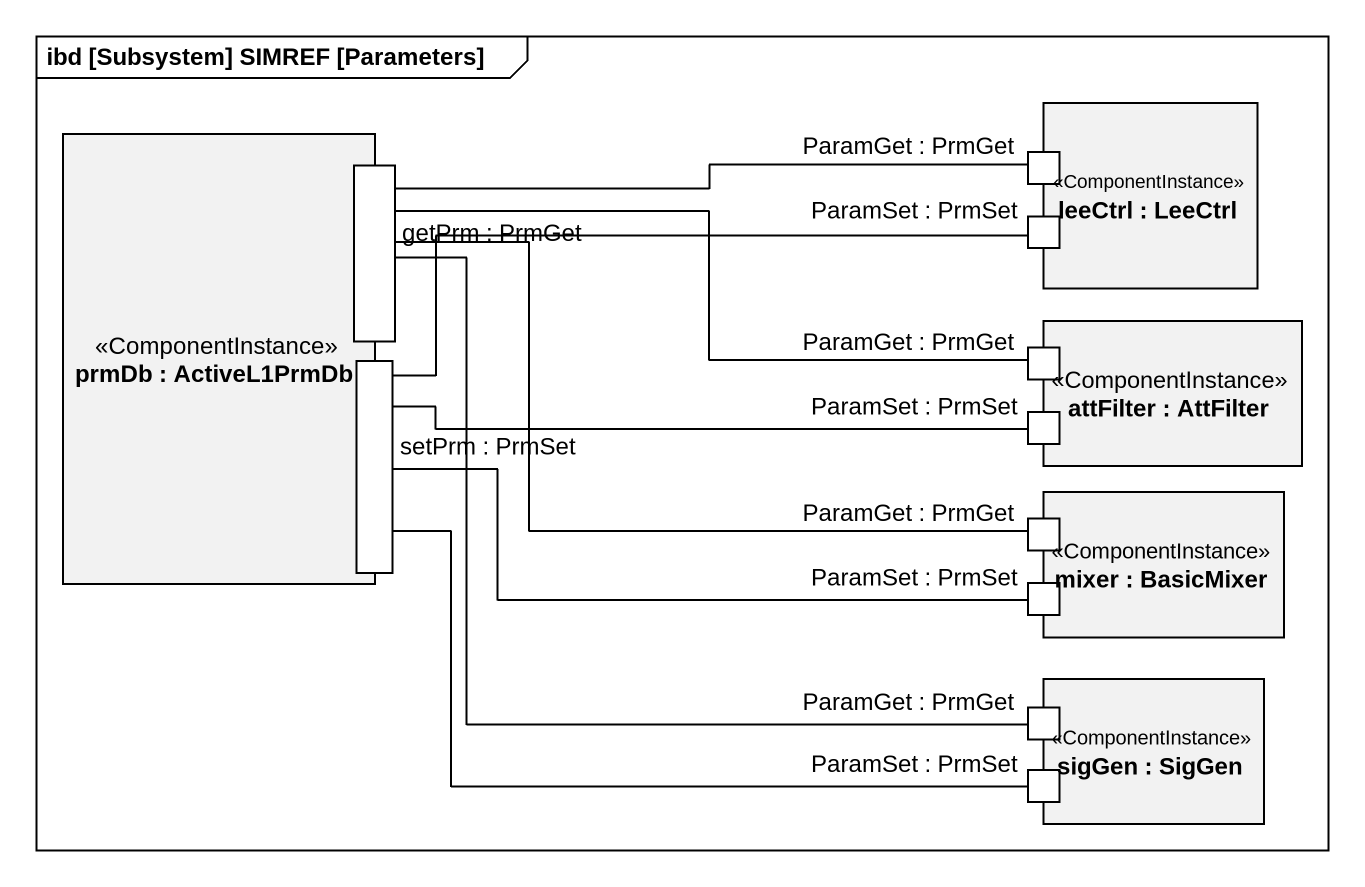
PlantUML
@startuml
mainframe ibd [Subsystem] SIMREF [Parameters]
rectangle "leeCtrl : LeeCtrl" as leeCtrl <<ComponentInstance>> {
  port "ParamGet : PrmGet" as ParamGet_PrmGet
  port "ParamSet : PrmSet" as ParamSet_PrmSet
}
rectangle "prmDb : ActiveL1PrmDb" as prmDb <<ComponentInstance>> {
  port "getPrm : PrmGet" as getPrm_PrmGet
  port "setPrm : PrmSet" as setPrm_PrmSet
}
rectangle "attFilter : AttFilter" as attFilter <<ComponentInstance>> {
  port "ParamGet : PrmGet" as ParamGet_PrmGet_2
  port "ParamSet : PrmSet" as ParamSet_PrmSet_2
}
rectangle "mixer : BasicMixer" as mixer <<ComponentInstance>> {
  port "ParamGet : PrmGet" as ParamGet_PrmGet_3
  port "ParamSet : PrmSet" as ParamSet_PrmSet_3
}
rectangle "sigGen : SigGen" as sigGen <<ComponentInstance>> {
  port "ParamSet : PrmSet" as ParamSet_PrmSet_4
  port "ParamGet : PrmGet" as ParamGet_PrmGet_4
}
ParamGet_PrmGet -left- getPrm_PrmGet
ParamSet_PrmSet -left- setPrm_PrmSet
ParamGet_PrmGet_2 -left- getPrm_PrmGet
ParamSet_PrmSet_2 -left- setPrm_PrmSet
ParamGet_PrmGet_3 -left- getPrm_PrmGet
ParamSet_PrmSet_3 -left- setPrm_PrmSet
ParamSet_PrmSet_4 -left- setPrm_PrmSet
ParamGet_PrmGet_4 -up- getPrm_PrmGet
@enduml
